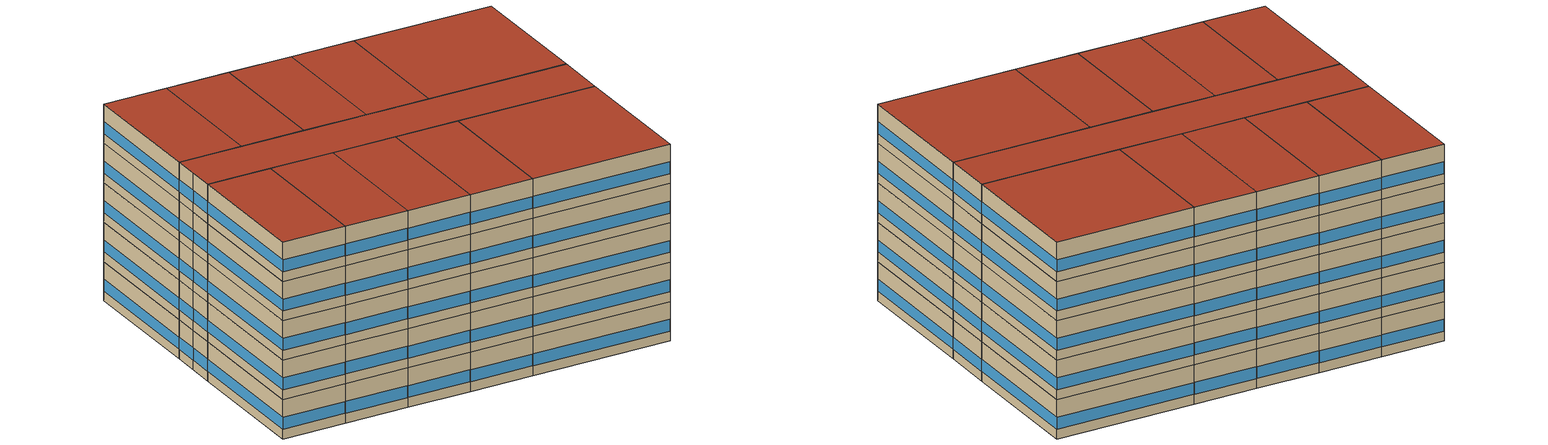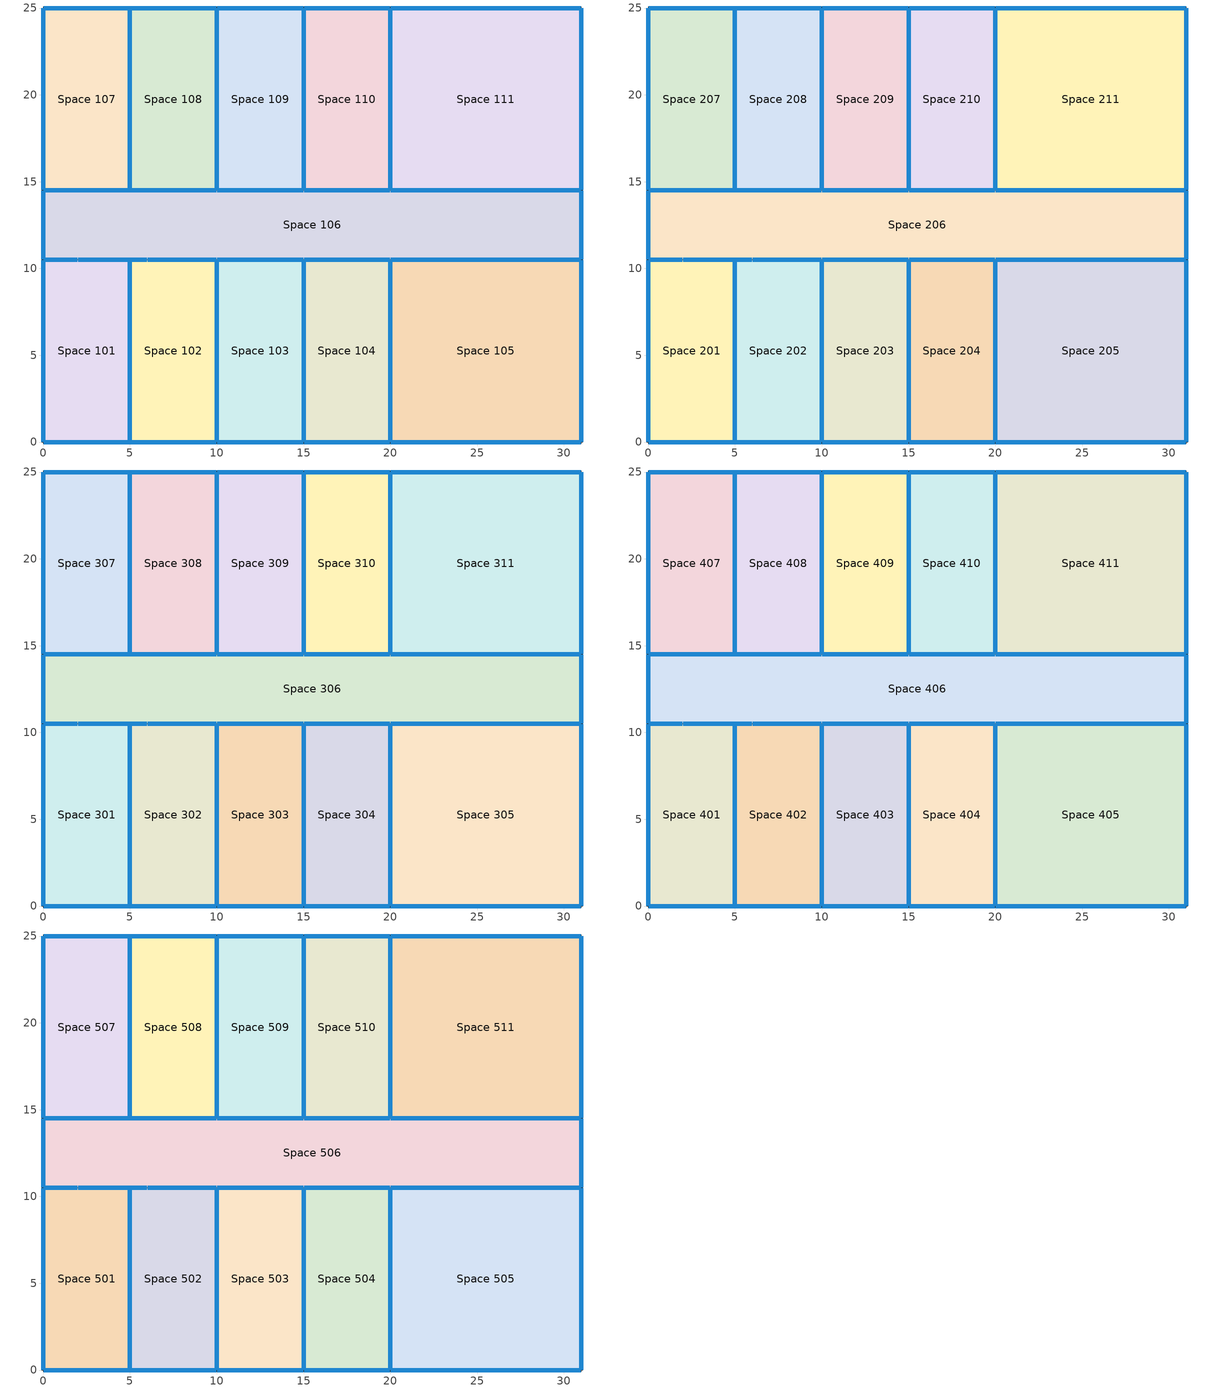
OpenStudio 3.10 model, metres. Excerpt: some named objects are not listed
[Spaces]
Space 101
 floor ground: 5,10.5 5,0 0,0 0,10.5 z0
 wall outside: 0,10.5 0,0 5,0 z0:3.05
 wall to Space 106: 5,10.5 2,10.5 0,10.5 z0:3.05
 wall to Space 102: 5,0 5,10.5 z0:3.05
 window: 0,10.47 0,0.03 / 0.03,0 4.97,0 z0.76:1.68
 window inside: 5,0.03 5,10.47 z0.76:1.68; 1.97,10.5 0.03,10.5 z0.76:1.7; 4.97,10.5 2.03,10.5 z0.76:1.69
Space 102
 floor ground: 10,10.5 10,0 5,0 5,10.5 z0
 wall outside: 5,0 10,0 z0:3.05
 wall to Space 106: 10,10.5 6,10.5 5,10.5 z0:3.05
 wall to Space 103: 10,0 10,10.5 z0:3.05
 window: 5.03,0 9.97,0 z0.76:1.68
 window inside: 5.97,10.5 5.03,10.5 z0.76:1.72; 9.97,10.5 6.03,10.5 z0.76:1.69; 10,0.03 10,10.47 z0.76:1.68
Space 103
 floor ground: 15,10.5 15,0 10,0 10,10.5 z0
 wall outside: 10,0 15,0 z0:3.05
 wall to Space 106: 15,10.5 10,10.5 z0:3.05
 wall to Space 104: 15,0 15,10.5 z0:3.05
 window: 10.03,0 14.97,0 z0.76:1.68
 window inside: 14.97,10.5 10.03,10.5 / 15,0.03 15,10.47 z0.76:1.68
Space 104
 floor ground: 20,10.5 20,0 15,0 15,10.5 z0
 wall outside: 15,0 20,0 z0:3.05
 wall to Space 106: 20,10.5 15,10.5 z0:3.05
 wall to Space 105: 20,0 20,10.5 z0:3.05
 window: 15.03,0 19.97,0 z0.76:1.68
 window inside: 19.97,10.5 15.03,10.5 / 20,0.03 20,10.47 z0.76:1.68
Space 105
 floor ground: 31,10.5 31,0 20,0 20,10.5 z0
 wall outside: 20,0 31,0 31,10.5 z0:3.05
 wall to Space 106: 31,10.5 20,10.5 z0:3.05
 window: 31,0.03 31,10.47 / 20.03,0 30.97,0 z0.76:1.68
 window inside: 30.97,10.5 20.03,10.5 z0.76:1.68
Space 106
 floor ground: 31,14.5 31,10.5 0,10.5 0,14.5 z0
 wall outside: 31,10.5 31,14.5 / 0,14.5 0,12.5 0,10.5 z0:3.05
 wall to Space 107: 5,14.5 0,14.5 z0:3.05
 wall to Space 108: 10,14.5 5,14.5 z0:3.05
 wall to Space 109: 15,14.5 10,14.5 z0:3.05
 wall to Space 110: 20,14.5 15,14.5 z0:3.05
 wall to Space 111: 31,14.5 20,14.5 z0:3.05
 window inside: 4.97,14.5 0.03,14.5 / 19.97,14.5 15.03,14.5 / 9.97,14.5 5.03,14.5 / 14.97,14.5 10.03,14.5 / 30.97,14.5 20.03,14.5 z0.76:1.68
 window: 0,12.47 0,10.53 / 0,14.47 0,12.53 z0.76:1.7; 31,10.53 31,14.47 z0.76:1.69
Space 107
 floor ground: 5,25 5,14.5 0,14.5 0,25 z0
 wall outside: 5,25 0,25 0,14.5 z0:3.05
 wall to Space 108: 5,14.5 5,25 z0:3.05
 window inside: 5,14.53 5,24.97 z0.76:1.68
 window: 0,24.97 0,14.53 / 4.97,25 0.03,25 z0.76:1.68
Space 108
 floor ground: 10,25 10,14.5 5,14.5 5,25 z0
 wall outside: 10,25 5,25 z0:3.05
 wall to Space 109: 10,14.5 10,25 z0:3.05
 window inside: 10,14.53 10,24.97 z0.76:1.68
 window: 9.97,25 5.03,25 z0.76:1.68
Space 109
 floor ground: 15,25 15,14.5 10,14.5 10,25 z0
 wall outside: 15,25 10,25 z0:3.05
 wall to Space 110: 15,14.5 15,25 z0:3.05
 window: 14.97,25 10.03,25 z0.76:1.68
 window inside: 15,14.53 15,24.97 z0.76:1.68
Space 110
 floor ground: 20,25 20,14.5 15,14.5 15,25 z0
 wall outside: 20,25 15,25 z0:3.05
 wall to Space 111: 20,14.5 20,25 z0:3.05
 window: 19.97,25 15.03,25 z0.76:1.68
 window inside: 20,14.53 20,24.97 z0.76:1.68
Space 111
 floor ground: 31,25 31,14.5 20,14.5 20,25 z0
 wall outside: 31,14.5 31,25 20,25 z0:3.05
 window: 30.97,25 20.03,25 / 31,14.53 31,24.97 z0.76:1.68
Space 201
 floor to Space 101: 5,10.5 5,0 0,0 0,10.5 z3.05
 wall outside: 0,10.5 0,0 5,0 z3.05:6.1
 wall to Space 206: 5,10.5 2,10.5 0,10.5 z3.05:6.1
 wall to Space 202: 5,0 5,10.5 z3.05:6.1
 window: 0,10.47 0,0.03 / 0.03,0 4.97,0 z3.81:4.73
 window inside: 1.97,10.5 0.03,10.5 z3.81:4.75; 4.97,10.5 2.03,10.5 z3.81:4.74; 5,0.03 5,10.47 z3.81:4.73
Space 202
 floor to Space 102: 10,10.5 10,0 5,0 5,10.5 z3.05
 wall outside: 5,0 10,0 z3.05:6.1
 wall to Space 206: 10,10.5 6,10.5 5,10.5 z3.05:6.1
 wall to Space 203: 10,0 10,10.5 z3.05:6.1
 window inside: 5.97,10.5 5.03,10.5 z3.81:4.77; 9.97,10.5 6.03,10.5 / 10,0.03 10,10.47 z3.81:4.73
 window: 5.03,0 9.97,0 z3.81:4.73
Space 203
 floor to Space 103: 15,10.5 15,0 10,0 10,10.5 z3.05
 wall outside: 10,0 15,0 z3.05:6.1
 wall to Space 206: 15,10.5 10,10.5 z3.05:6.1
 wall to Space 204: 15,0 15,10.5 z3.05:6.1
 window: 10.03,0 14.97,0 z3.81:4.73
 window inside: 15,0.03 15,10.47 / 14.97,10.5 10.03,10.5 z3.81:4.73
Space 204
 floor to Space 104: 20,10.5 20,0 15,0 15,10.5 z3.05
 wall outside: 15,0 20,0 z3.05:6.1
 wall to Space 206: 20,10.5 15,10.5 z3.05:6.1
 wall to Space 205: 20,0 20,10.5 z3.05:6.1
 window: 15.03,0 19.97,0 z3.81:4.73
 window inside: 19.97,10.5 15.03,10.5 / 20,0.03 20,10.47 z3.81:4.73
Space 205
 floor to Space 105: 31,10.5 31,0 20,0 20,10.5 z3.05
 wall outside: 20,0 31,0 31,10.5 z3.05:6.1
 wall to Space 206: 31,10.5 20,10.5 z3.05:6.1
 window: 31,0.03 31,10.47 / 20.03,0 30.97,0 z3.81:4.73
 window inside: 30.97,10.5 20.03,10.5 z3.81:4.73
Space 206
 floor to Space 106: 31,14.5 31,10.5 0,10.5 0,14.5 z3.05
 wall outside: 31,10.5 31,14.5 / 0,14.5 0,12.5 0,10.5 z3.05:6.1
 wall to Space 207: 5,14.5 0,14.5 z3.05:6.1
 wall to Space 208: 10,14.5 5,14.5 z3.05:6.1
 wall to Space 209: 15,14.5 10,14.5 z3.05:6.1
 wall to Space 210: 20,14.5 15,14.5 z3.05:6.1
 wall to Space 211: 31,14.5 20,14.5 z3.05:6.1
 window: 31,10.53 31,14.47 z3.81:4.73; 0,12.47 0,10.53 / 0,14.47 0,12.53 z3.81:4.75
 window inside: 4.97,14.5 0.03,14.5 / 9.97,14.5 5.03,14.5 / 14.97,14.5 10.03,14.5 / 19.97,14.5 15.03,14.5 / 30.97,14.5 20.03,14.5 z3.81:4.73
Space 207
 floor to Space 107: 5,25 5,14.5 0,14.5 0,25 z3.05
 wall outside: 5,25 0,25 0,14.5 z3.05:6.1
 wall to Space 208: 5,14.5 5,25 z3.05:6.1
 window inside: 5,14.53 5,24.97 z3.81:4.73
 window: 0,24.97 0,14.53 / 4.97,25 0.03,25 z3.81:4.73
Space 208
 floor to Space 108: 10,25 10,14.5 5,14.5 5,25 z3.05
 wall outside: 10,25 5,25 z3.05:6.1
 wall to Space 209: 10,14.5 10,25 z3.05:6.1
 window: 9.97,25 5.03,25 z3.81:4.73
 window inside: 10,14.53 10,24.97 z3.81:4.73
Space 209
 floor to Space 109: 15,25 15,14.5 10,14.5 10,25 z3.05
 wall outside: 15,25 10,25 z3.05:6.1
 wall to Space 210: 15,14.5 15,25 z3.05:6.1
 window: 14.97,25 10.03,25 z3.81:4.73
 window inside: 15,14.53 15,24.97 z3.81:4.73
Space 210
 floor to Space 110: 20,25 20,14.5 15,14.5 15,25 z3.05
 wall outside: 20,25 15,25 z3.05:6.1
 wall to Space 211: 20,14.5 20,25 z3.05:6.1
 window: 19.97,25 15.03,25 z3.81:4.73
 window inside: 20,14.53 20,24.97 z3.81:4.73
Space 211
 floor to Space 111: 31,25 31,14.5 20,14.5 20,25 z3.05
 wall outside: 31,14.5 31,25 20,25 z3.05:6.1
 window: 31,14.53 31,24.97 / 30.97,25 20.03,25 z3.81:4.73
Space 301
 floor to Space 201: 5,10.5 5,0 0,0 0,10.5 z6.1
 wall outside: 0,10.5 0,0 5,0 z6.1:9.14
 wall to Space 306: 5,10.5 2,10.5 0,10.5 z6.1:9.14
 wall to Space 302: 5,0 5,10.5 z6.1:9.14
 window inside: 5,0.03 5,10.47 z6.86:7.77; 1.97,10.5 0.03,10.5 / 4.97,10.5 2.03,10.5 z6.86:7.79
 window: 0,10.47 0,0.03 z6.86:7.77; 0.03,0 4.97,0 z6.86:7.78
Space 302
 floor to Space 202: 10,10.5 10,0 5,0 5,10.5 z6.1
 wall outside: 5,0 10,0 z6.1:9.14
 wall to Space 306: 10,10.5 6,10.5 5,10.5 z6.1:9.14
 wall to Space 303: 10,0 10,10.5 z6.1:9.14
 window inside: 5.97,10.5 5.03,10.5 z6.86:7.82; 9.97,10.5 6.03,10.5 z6.86:7.78; 10,0.03 10,10.47 z6.86:7.77
 window: 5.03,0 9.97,0 z6.86:7.78
Space 303
 floor to Space 203: 15,10.5 15,0 10,0 10,10.5 z6.1
 wall outside: 10,0 15,0 z6.1:9.14
 wall to Space 306: 15,10.5 10,10.5 z6.1:9.14
 wall to Space 304: 15,0 15,10.5 z6.1:9.14
 window: 10.03,0 14.97,0 z6.86:7.78
 window inside: 14.97,10.5 10.03,10.5 z6.86:7.78; 15,0.03 15,10.47 z6.86:7.77
Space 304
 floor to Space 204: 20,10.5 20,0 15,0 15,10.5 z6.1
 wall outside: 15,0 20,0 z6.1:9.14
 wall to Space 306: 20,10.5 15,10.5 z6.1:9.14
 wall to Space 305: 20,0 20,10.5 z6.1:9.14
 window inside: 20,0.03 20,10.47 z6.86:7.77; 19.97,10.5 15.03,10.5 z6.86:7.78
 window: 15.03,0 19.97,0 z6.86:7.78
Space 305
 floor to Space 205: 31,10.5 31,0 20,0 20,10.5 z6.1
 wall outside: 20,0 31,0 31,10.5 z6.1:9.14
 wall to Space 306: 31,10.5 20,10.5 z6.1:9.14
 window: 31,0.03 31,10.47 / 20.03,0 30.97,0 z6.86:7.77
 window inside: 30.97,10.5 20.03,10.5 z6.86:7.77
Space 306
 floor to Space 206: 31,14.5 31,10.5 0,10.5 0,14.5 z6.1
 wall outside: 31,10.5 31,14.5 / 0,14.5 0,12.5 0,10.5 z6.1:9.14
 wall to Space 307: 5,14.5 0,14.5 z6.1:9.14
 wall to Space 308: 10,14.5 5,14.5 z6.1:9.14
 wall to Space 309: 15,14.5 10,14.5 z6.1:9.14
 wall to Space 310: 20,14.5 15,14.5 z6.1:9.14
 wall to Space 311: 31,14.5 20,14.5 z6.1:9.14
 window inside: 9.97,14.5 5.03,14.5 / 14.97,14.5 10.03,14.5 / 4.97,14.5 0.03,14.5 / 19.97,14.5 15.03,14.5 z6.86:7.78; 30.97,14.5 20.03,14.5 z6.86:7.77
 window: 0,12.47 0,10.53 / 0,14.47 0,12.53 z6.86:7.79; 31,10.53 31,14.47 z6.86:7.78
Space 307
 floor to Space 207: 5,25 5,14.5 0,14.5 0,25 z6.1
 wall outside: 5,25 0,25 0,14.5 z6.1:9.14
 wall to Space 308: 5,14.5 5,25 z6.1:9.14
 window inside: 5,14.53 5,24.97 z6.86:7.77
 window: 4.97,25 0.03,25 z6.86:7.78; 0,24.97 0,14.53 z6.86:7.77
Space 308
 floor to Space 208: 10,25 10,14.5 5,14.5 5,25 z6.1
 wall outside: 10,25 5,25 z6.1:9.14
 wall to Space 309: 10,14.5 10,25 z6.1:9.14
 window: 9.97,25 5.03,25 z6.86:7.78
 window inside: 10,14.53 10,24.97 z6.86:7.77
Space 309
 floor to Space 209: 15,25 15,14.5 10,14.5 10,25 z6.1
 wall outside: 15,25 10,25 z6.1:9.14
 wall to Space 310: 15,14.5 15,25 z6.1:9.14
 window: 14.97,25 10.03,25 z6.86:7.78
 window inside: 15,14.53 15,24.97 z6.86:7.77
Space 310
 floor to Space 210: 20,25 20,14.5 15,14.5 15,25 z6.1
 wall outside: 20,25 15,25 z6.1:9.14
 wall to Space 311: 20,14.5 20,25 z6.1:9.14
 window: 19.97,25 15.03,25 z6.86:7.78
 window inside: 20,14.53 20,24.97 z6.86:7.77
Space 311
 floor to Space 211: 31,25 31,14.5 20,14.5 20,25 z6.1
 wall outside: 31,14.5 31,25 20,25 z6.1:9.14
 window: 31,14.53 31,24.97 / 30.97,25 20.03,25 z6.86:7.77
Space 401
 floor to Space 301: 5,10.5 5,0 0,0 0,10.5 z9.14
 wall outside: 0,10.5 0,0 5,0 z9.14:12.19
 wall to Space 406: 5,10.5 2,10.5 0,10.5 z9.14:12.19
 wall to Space 402: 5,0 5,10.5 z9.14:12.19
 window inside: 4.97,10.5 2.03,10.5 z9.9:10.83; 1.97,10.5 0.03,10.5 z9.9:10.84; 5,0.03 5,10.47 z9.9:10.82
 window: 0.03,0 4.97,0 z9.9:10.83; 0,10.47 0,0.03 z9.9:10.82
Space 402
 floor to Space 302: 10,10.5 10,0 5,0 5,10.5 z9.14
 wall outside: 5,0 10,0 z9.14:12.19
 wall to Space 406: 10,10.5 6,10.5 5,10.5 z9.14:12.19
 wall to Space 403: 10,0 10,10.5 z9.14:12.19
 window inside: 5.97,10.5 5.03,10.5 z9.9:10.87; 9.97,10.5 6.03,10.5 z9.9:10.83; 10,0.03 10,10.47 z9.9:10.82
 window: 5.03,0 9.97,0 z9.9:10.83
Space 403
 floor to Space 303: 15,10.5 15,0 10,0 10,10.5 z9.14
 wall outside: 10,0 15,0 z9.14:12.19
 wall to Space 406: 15,10.5 10,10.5 z9.14:12.19
 wall to Space 404: 15,0 15,10.5 z9.14:12.19
 window: 10.03,0 14.97,0 z9.9:10.83
 window inside: 14.97,10.5 10.03,10.5 z9.9:10.83; 15,0.03 15,10.47 z9.9:10.82
Space 404
 floor to Space 304: 20,10.5 20,0 15,0 15,10.5 z9.14
 wall outside: 15,0 20,0 z9.14:12.19
 wall to Space 406: 20,10.5 15,10.5 z9.14:12.19
 wall to Space 405: 20,0 20,10.5 z9.14:12.19
 window inside: 20,0.03 20,10.47 z9.9:10.82; 19.97,10.5 15.03,10.5 z9.9:10.83
 window: 15.03,0 19.97,0 z9.9:10.83
Space 405
 floor to Space 305: 31,10.5 31,0 20,0 20,10.5 z9.14
 wall outside: 20,0 31,0 31,10.5 z9.14:12.19
 wall to Space 406: 31,10.5 20,10.5 z9.14:12.19
 window inside: 30.97,10.5 20.03,10.5 z9.9:10.82
 window: 20.03,0 30.97,0 / 31,0.03 31,10.47 z9.9:10.82
Space 406
 floor to Space 306: 31,14.5 31,10.5 0,10.5 0,14.5 z9.14
 wall outside: 31,10.5 31,14.5 / 0,14.5 0,12.5 0,10.5 z9.14:12.19
 wall to Space 407: 5,14.5 0,14.5 z9.14:12.19
 wall to Space 408: 10,14.5 5,14.5 z9.14:12.19
 wall to Space 409: 15,14.5 10,14.5 z9.14:12.19
 wall to Space 410: 20,14.5 15,14.5 z9.14:12.19
 wall to Space 411: 31,14.5 20,14.5 z9.14:12.19
 window inside: 14.97,14.5 10.03,14.5 / 19.97,14.5 15.03,14.5 / 4.97,14.5 0.03,14.5 / 9.97,14.5 5.03,14.5 z9.9:10.83; 30.97,14.5 20.03,14.5 z9.9:10.82
 window: 0,14.47 0,12.53 / 0,12.47 0,10.53 z9.9:10.84; 31,10.53 31,14.47 z9.9:10.83
Space 407
 floor to Space 307: 5,25 5,14.5 0,14.5 0,25 z9.14
 wall outside: 5,25 0,25 0,14.5 z9.14:12.19
 wall to Space 408: 5,14.5 5,25 z9.14:12.19
 window: 0,24.97 0,14.53 z9.9:10.82; 4.97,25 0.03,25 z9.9:10.83
 window inside: 5,14.53 5,24.97 z9.9:10.82
Space 408
 floor to Space 308: 10,25 10,14.5 5,14.5 5,25 z9.14
 wall outside: 10,25 5,25 z9.14:12.19
 wall to Space 409: 10,14.5 10,25 z9.14:12.19
 window: 9.97,25 5.03,25 z9.9:10.83
 window inside: 10,14.53 10,24.97 z9.9:10.82
Space 409
 floor to Space 309: 15,25 15,14.5 10,14.5 10,25 z9.14
 wall outside: 15,25 10,25 z9.14:12.19
 wall to Space 410: 15,14.5 15,25 z9.14:12.19
 window: 14.97,25 10.03,25 z9.9:10.83
 window inside: 15,14.53 15,24.97 z9.9:10.82
Space 410
 floor to Space 310: 20,25 20,14.5 15,14.5 15,25 z9.14
 wall outside: 20,25 15,25 z9.14:12.19
 wall to Space 411: 20,14.5 20,25 z9.14:12.19
 window inside: 20,14.53 20,24.97 z9.9:10.82
 window: 19.97,25 15.03,25 z9.9:10.83
Space 411
 floor to Space 311: 31,25 31,14.5 20,14.5 20,25 z9.14
 wall outside: 31,14.5 31,25 20,25 z9.14:12.19
 window: 30.97,25 20.03,25 / 31,14.53 31,24.97 z9.9:10.82
Space 501
 floor to Space 401: 5,10.5 5,0 0,0 0,10.5 z12.19
 wall outside: 0,10.5 0,0 5,0 z12.19:15.24
 wall to Space 506: 5,10.5 2,10.5 0,10.5 z12.19:15.24
 wall to Space 502: 5,0 5,10.5 z12.19:15.24
 window inside: 4.97,10.5 2.03,10.5 z12.95:13.88; 1.97,10.5 0.03,10.5 z12.95:13.89; 5,0.03 5,10.47 z12.95:13.87
 window: 0,10.47 0,0.03 z12.95:13.87; 0.03,0 4.97,0 z12.95:13.88
 roof outside: 5,0 5,10.5 0,10.5 0,0 z15.24
Space 502
 floor to Space 402: 10,10.5 10,0 5,0 5,10.5 z12.19
 wall outside: 5,0 10,0 z12.19:15.24
 wall to Space 506: 10,10.5 6,10.5 5,10.5 z12.19:15.24
 wall to Space 503: 10,0 10,10.5 z12.19:15.24
 window inside: 10,0.03 10,10.47 z12.95:13.87; 5.97,10.5 5.03,10.5 z12.95:13.92; 9.97,10.5 6.03,10.5 z12.95:13.88
 window: 5.03,0 9.97,0 z12.95:13.88
 roof outside: 10,0 10,10.5 5,10.5 5,0 z15.24
Space 503
 floor to Space 403: 15,10.5 15,0 10,0 10,10.5 z12.19
 wall outside: 10,0 15,0 z12.19:15.24
 wall to Space 506: 15,10.5 10,10.5 z12.19:15.24
 wall to Space 504: 15,0 15,10.5 z12.19:15.24
 window inside: 15,0.03 15,10.47 z12.95:13.87; 14.97,10.5 10.03,10.5 z12.95:13.88
 window: 10.03,0 14.97,0 z12.95:13.88
 roof outside: 15,0 15,10.5 10,10.5 10,0 z15.24
Space 504
 floor to Space 404: 20,10.5 20,0 15,0 15,10.5 z12.19
 wall outside: 15,0 20,0 z12.19:15.24
 wall to Space 506: 20,10.5 15,10.5 z12.19:15.24
 wall to Space 505: 20,0 20,10.5 z12.19:15.24
 window: 15.03,0 19.97,0 z12.95:13.88
 window inside: 20,0.03 20,10.47 z12.95:13.87; 19.97,10.5 15.03,10.5 z12.95:13.88
 roof outside: 20,0 20,10.5 15,10.5 15,0 z15.24
Space 505
 floor to Space 405: 31,10.5 31,0 20,0 20,10.5 z12.19
 wall outside: 20,0 31,0 31,10.5 z12.19:15.24
 wall to Space 506: 31,10.5 20,10.5 z12.19:15.24
 window inside: 30.97,10.5 20.03,10.5 z12.95:13.87
 window: 31,0.03 31,10.47 / 20.03,0 30.97,0 z12.95:13.87
 roof outside: 31,0 31,10.5 20,10.5 20,0 z15.24
Space 506
 floor to Space 406: 31,14.5 31,10.5 0,10.5 0,14.5 z12.19
 wall outside: 31,10.5 31,14.5 / 0,14.5 0,12.5 0,10.5 z12.19:15.24
 wall to Space 507: 5,14.5 0,14.5 z12.19:15.24
 wall to Space 508: 10,14.5 5,14.5 z12.19:15.24
 wall to Space 509: 15,14.5 10,14.5 z12.19:15.24
 wall to Space 510: 20,14.5 15,14.5 z12.19:15.24
 wall to Space 511: 31,14.5 20,14.5 z12.19:15.24
 window: 0,14.47 0,12.53 / 0,12.47 0,10.53 z12.95:13.89; 31,10.53 31,14.47 z12.95:13.88
 window inside: 9.97,14.5 5.03,14.5 / 19.97,14.5 15.03,14.5 / 4.97,14.5 0.03,14.5 / 14.97,14.5 10.03,14.5 z12.95:13.88; 30.97,14.5 20.03,14.5 z12.95:13.87
 roof outside: 31,10.5 31,14.5 0,14.5 0,10.5 z15.24
Space 507
 floor to Space 407: 5,25 5,14.5 0,14.5 0,25 z12.19
 wall outside: 5,25 0,25 0,14.5 z12.19:15.24
 wall to Space 508: 5,14.5 5,25 z12.19:15.24
 window: 0,24.97 0,14.53 z12.95:13.87; 4.97,25 0.03,25 z12.95:13.88
 window inside: 5,14.53 5,24.97 z12.95:13.87
 roof outside: 5,14.5 5,25 0,25 0,14.5 z15.24
Space 508
 floor to Space 408: 10,25 10,14.5 5,14.5 5,25 z12.19
 wall outside: 10,25 5,25 z12.19:15.24
 wall to Space 509: 10,14.5 10,25 z12.19:15.24
 window: 9.97,25 5.03,25 z12.95:13.88
 window inside: 10,14.53 10,24.97 z12.95:13.87
 roof outside: 10,14.5 10,25 5,25 5,14.5 z15.24
Space 509
 floor to Space 409: 15,25 15,14.5 10,14.5 10,25 z12.19
 wall outside: 15,25 10,25 z12.19:15.24
 wall to Space 510: 15,14.5 15,25 z12.19:15.24
 window inside: 15,14.53 15,24.97 z12.95:13.87
 window: 14.97,25 10.03,25 z12.95:13.88
 roof outside: 15,14.5 15,25 10,25 10,14.5 z15.24
Space 510
 floor to Space 410: 20,25 20,14.5 15,14.5 15,25 z12.19
 wall outside: 20,25 15,25 z12.19:15.24
 wall to Space 511: 20,14.5 20,25 z12.19:15.24
 window: 19.97,25 15.03,25 z12.95:13.88
 window inside: 20,14.53 20,24.97 z12.95:13.87
 roof outside: 20,14.5 20,25 15,25 15,14.5 z15.24
Space 511
 floor to Space 411: 31,25 31,14.5 20,14.5 20,25 z12.19
 wall outside: 31,14.5 31,25 20,25 z12.19:15.24
 window: 30.97,25 20.03,25 / 31,14.53 31,24.97 z12.95:13.87
 roof outside: 31,14.5 31,25 20,25 20,14.5 z15.24
[Building]
Building 1
[Site]
Montreal-Trudeau Intl AP: Latitude {deg}=45.4706; Longitude {deg}=-73.7408; Time Zone {hr}=-5; Elevation {m}=36; Keep Site Location Information=No
[ClimateZones]
Climate Zone Institution Name 1=ASHRAE; Climate Zone Document Name 1=ANSI/ASHRAE Standard 169; Climate Zone Document Year 1=2006; Climate Zone Value 1=6A; Climate Zone Institution Name 2=CEC; Climate Zone Document Name 2=California Climate Zone Descriptions; Climate Zone Document Year 2=1995
[SizingPeriod:DesignDay] Daily Dry-Bulb Temperature Range {deltaC}=0; Barometric Pressure {Pa}=100893; Wind Speed {m/s}=3.9; Wind Direction {deg}=260; Sky Clearness=0; Rain Indicator=No; Snow Indicator=No; Day of Month=21; Month=1; Day Type=WinterDesignDay; Daylight Saving Time Indicator=No; Dry-Bulb Temperature Range Modifier Type=DefaultMultipliers; Solar Model Indicator=ASHRAEClearSky
Name | Maximum Dry-Bulb Temperature {C} | Humidity Condition Type | Wetbulb or DewPoint at Maximum Dry-Bulb {C}
Montreal Int'l Ann Htg 99.6% Condns DB | -23.7 | Wetbulb | -23.7
Montreal Int'l Ann Htg 99% Condns DB | -21.1 | Wetbulb | -21.1
Montreal Int'l Ann Hum_n 99.6% Condns DP=>MCDB | -23 | Dewpoint | -30.5
Montreal Int'l Ann Hum_n 99% Condns DP=>MCDB | -20.6 | Dewpoint | -27.9
[Construction]
Typical Interior Partition 4; Typical Interior Door 4: G05 25mm wood 1
Typical Interior Floor: 100mm Normalweight concrete floor, CP02 CARPET PAD 3
Typical Interior Wall: G01 13mm gypsum board, G01 13mm gypsum board
Typical Interior Ceiling: CP02 CARPET PAD 3, 100mm Normalweight concrete floor
Customized Fenestration: u=3.36: Fenestration U=3.32 0.66 1
Typical Insulated Metal Door 2: F08 Metal surface 1, Typical Insulation R-2.17 1
U 0.88 SHGC 0.16 Sgl Ref-A-L Clr 6mm 1: REF A CLEAR LO 6MM 1
Typical Overhead Door 1: Typical Insulation R-2.17 1
Typical Interior Window: Clear 3mm 1
AQ_MURB_2024_MURB  roof 1950 1980 6A: AQNC2024built-up roofing 1
AQ_MURB_2024_MURB  ground 1950 1980 6A 1; AQ_MURB_2024_MURB  ground 1950 1980 6A 2; AQ_MURB_2024_MURB  ground 1950 1980 6A 3: AQNC2024standard concrete, AQNC2024expanded polystyrene type I 5 cm
AQ_MURB_2024_MURB  Wall 1950 1980 6A: Generic Brick, AQNC2024brick (fired clay), AQNC2024expanded polystyrene type I 10 cm, Generic Wall Air Gap, Generic Gypsum Board
[Material] Thermal Absorptance=0.9
Name | Roughness | Thickness {m} | Conductivity {W/m-K} | Density {kg/m3} | Specific Heat {J/kg-K} | Solar Absorptance | Visible Absorptance
G05 25mm wood 1 | MediumSmooth | 0.0254 | 0.15 | 608 | 1630 | 0.5 | 0.5
Generic Brick | MediumRough | 0.1 | 0.9 | 1920 | 790 | 0.65 | 0.65
Generic Wall Air Gap | Smooth | 0.1 | 0.667 | 1.28 | 1000 | 0.7 | 0.7
Generic Gypsum Board | MediumSmooth | 0.0127 | 0.16 | 800 | 1090 | 0.5 | 0.5
100mm Normalweight concrete floor | MediumRough | 0.1016 | 2.31045 | 2322 | 832.557 | 0.7 | 0.7
G01 13mm gypsum board | Smooth | 0.0127 | 0.160031 | 800.001 | 1090.73 | 0.7 | 0.5
F08 Metal surface 1 | Smooth | 0.0008 | 45.28 | 7824 | 500 | 0.7 | 0.7
AQNC2024built-up roofing 1 | MediumRough | 0.1 | 0.162 | 1121 | 1470 | 0.7 | 0.7
AQNC2024expanded polystyrene type I 10 cm | MediumRough | 0.1 | 0.0385 | 15 | 1500 | 0.7 | 0.7
AQNC2024standard concrete | MediumRough | 0.1 | 2.5 | 2400 | 840 | 0.7 | 0.7
AQNC2024expanded polystyrene type I 5 cm | MediumRough | 0.05 | 0.0385 | 15 | 1500 | 0.7 | 0.7
AQNC2024brick (fired clay) | MediumRough | 0.1 | 1.43 | 2400 | 840 | 0.7 | 0.7
[Material:NoMass] Roughness=Smooth; Thermal Absorptance=0.9; Solar Absorptance=0.7
Name | Thermal Resistance {m2-K/W} | Visible Absorptance
CP02 CARPET PAD 3 | 0.21648 | 0.8
Typical Insulation R-2.17 1 | 0.381975 | 0.7
[WindowMaterial:Glazing] Optical Data Type=SpectralAverage; Infrared Transmittance at Normal Incidence=0; Front Side Infrared Hemispherical Emissivity=0.84; Conductivity {W/m-K}=0.9; Dirt Correction Factor for Solar and Visible Transmittance=1; Solar Diffusing=No
Name | Thickness {m} | Solar Transmittance at Normal Incidence | Front Side Solar Reflectance at Normal Incidence | Back Side Solar Reflectance at Normal Incidence | Visible Transmittance at Normal Incidence | Front Side Visible Reflectance at Normal Incidence | Back Side Visible Reflectance at Normal Incidence | Back Side Infrared Hemispherical Emissivity
REF A CLEAR LO 6MM 1 | 0.006 | 0.066 | 0.341 | 0.493 | 0.08 | 0.41 | 0.37 | 0.4
Clear 3mm 1 | 0.003 | 0.837 | 0.075 | 0.075 | 0.898 | 0.081 | 0.081 | 0.84
[WindowMaterial:Blind]
Window Material Blind 1: Slat Width {m}=0.025; Slat Separation {m}=0.01875; Front Side Slat Beam Solar Reflectance=0.5; Back Side Slat Beam Solar Reflectance=0.5; Front Side Slat Diffuse Solar Reflectance=0.5; Back Side Slat Diffuse Solar Reflectance=0.5; Slat Beam Visible Transmittance=0
[WindowMaterial:SimpleGlazingSystem]
Fenestration U=3.32 0.66 1: U-Factor {W/m2-K}=3.32; Solar Heat Gain Coefficient=0.66; Visible Transmittance=0.21
[DefaultConstructionSet]
Zone Pre1980 6A: Default Exterior Surface Constructions=Default Surface Constructions 1694; Default Interior Surface Constructions=Default Surface Constructions 782; Default Ground Contact Surface Constructions=Default Surface Constructions 1695; Default Exterior SubSurface Constructions=Default Sub Surface Constructions 1112; Default Interior SubSurface Constructions=Default Sub Surface Constructions 522; Interior Partition Construction=Typical Interior Partition 4
[DefaultSurfaceConstructions]
Name | Floor Construction | Wall Construction | Roof Ceiling Construction
Default Surface Constructions 1694 | AQ_MURB_2024_MURB  ground 1950 1980 6A 3 | AQ_MURB_2024_MURB  Wall 1950 1980 6A | AQ_MURB_2024_MURB  roof 1950 1980 6A
Default Surface Constructions 782 | Typical Interior Floor | Typical Interior Wall | Typical Interior Ceiling
Default Surface Constructions 1695 | AQ_MURB_2024_MURB  ground 1950 1980 6A 2 | AQ_MURB_2024_MURB  ground 1950 1980 6A 1
[DefaultSubSurfaceConstructions]
Name | Fixed Window Construction | Operable Window Construction | Door Construction | Glass Door Construction | Overhead Door Construction | Tubular Daylight Dome Construction | Tubular Daylight Diffuser Construction
Default Sub Surface Constructions 1112 | Customized Fenestration: u=3.36 | Customized Fenestration: u=3.36 | Typical Insulated Metal Door 2 | U 0.88 SHGC 0.16 Sgl Ref-A-L Clr 6mm 1 | Typical Overhead Door 1 | Typical Interior Window | Typical Interior Window
Default Sub Surface Constructions 522 | Typical Interior Window | Typical Interior Window | Typical Interior Door 4
[DefaultScheduleSet]
Name | Lighting Schedule | Electric Equipment Schedule | Infiltration Schedule | Number of People Schedule | People Activity Level Schedule | Hot Water Equipment Schedule
MidriseApartment Corridor Schedule Set 1 | MidriseApartment Corridor Light 2 | ApartmentMidRise BLDG_ELEVATORS Pre2004 | MidriseApartment Infil 1
MidriseApartment Apartment Schedule Set 5 |  | MURB Appliances and lighting | MidriseApartment Infil 13 | MidriseApartment Apartment Occ 3 | MidriseApartment Activity 3 | MURB hot water equipment schedule
[ThermostatSetpoint:DualSetpoint] Heating Setpoint Temperature Schedule=NECB-G-Thermostat Setpoint-Heating; Cooling Setpoint Temperature Schedule=NECB-G-Thermostat Setpoint-Cooling
Thermostat Setpoint Dual Setpoint 1; Thermostat Setpoint Dual Setpoint 2; Thermostat Setpoint Dual Setpoint 3; Thermostat Setpoint Dual Setpoint 4; Thermostat Setpoint Dual Setpoint 5; Thermostat Setpoint Dual Setpoint 6; Thermostat Setpoint Dual Setpoint 7; Thermostat Setpoint Dual Setpoint 8; Thermostat Setpoint Dual Setpoint 9; Thermostat Setpoint Dual Setpoint 10; Thermostat Setpoint Dual Setpoint 11; Thermostat Setpoint Dual Setpoint 12; Thermostat Setpoint Dual Setpoint 13; Thermostat Setpoint Dual Setpoint 14; Thermostat Setpoint Dual Setpoint 15; Thermostat Setpoint Dual Setpoint 16; Thermostat Setpoint Dual Setpoint 17; Thermostat Setpoint Dual Setpoint 18; Thermostat Setpoint Dual Setpoint 19; Thermostat Setpoint Dual Setpoint 20; Thermostat Setpoint Dual Setpoint 21; Thermostat Setpoint Dual Setpoint 22; Thermostat Setpoint Dual Setpoint 23; Thermostat Setpoint Dual Setpoint 24; Thermostat Setpoint Dual Setpoint 25; Thermostat Setpoint Dual Setpoint 26; Thermostat Setpoint Dual Setpoint 27; Thermostat Setpoint Dual Setpoint 28; Thermostat Setpoint Dual Setpoint 29; Thermostat Setpoint Dual Setpoint 30; Thermostat Setpoint Dual Setpoint 31; Thermostat Setpoint Dual Setpoint 32; Thermostat Setpoint Dual Setpoint 33; Thermostat Setpoint Dual Setpoint 34; Thermostat Setpoint Dual Setpoint 35; Thermostat Setpoint Dual Setpoint 36; Thermostat Setpoint Dual Setpoint 37; Thermostat Setpoint Dual Setpoint 38; Thermostat Setpoint Dual Setpoint 39; Thermostat Setpoint Dual Setpoint 40; Thermostat Setpoint Dual Setpoint 41; Thermostat Setpoint Dual Setpoint 42; Thermostat Setpoint Dual Setpoint 43; Thermostat Setpoint Dual Setpoint 44; Thermostat Setpoint Dual Setpoint 45; Thermostat Setpoint Dual Setpoint 46; Thermostat Setpoint Dual Setpoint 47; Thermostat Setpoint Dual Setpoint 48; Thermostat Setpoint Dual Setpoint 49; Thermostat Setpoint Dual Setpoint 50; Thermostat Setpoint Dual Setpoint 51; Thermostat Setpoint Dual Setpoint 52; Thermostat Setpoint Dual Setpoint 53; Thermostat Setpoint Dual Setpoint 54; Thermostat Setpoint Dual Setpoint 55
[ShadingControl]
Shading Control 1: Shading Type=InteriorBlind; Shading Device Material=Window Material Blind 1; Multiple Surface Control Type=Sequential
[BuildingStory] Nominal Floor to Floor Height {m}=3.048
Name | Nominal Z Coordinate {m}
Building Story 1 | 0
Building Story 2 | 3.048
Building Story 3 | 6.096
Building Story 4 | 9.144
Building Story 5 | 12.192
[Space]
Name | Space Type | Building Story | Thermal Zone
Space 101 | MURB small | Building Story 1 | Thermal Zone 5
Space 102 | MURB small | Building Story 1 | Thermal Zone 3
Space 103 | MURB small | Building Story 1 | Thermal Zone 7
Space 104 | MURB small | Building Story 1 | Thermal Zone 9
Space 105 | MURB lobby | Building Story 1 | Thermal Zone 4
Space 106 | MURB large | Building Story 1 | Thermal Zone 10
Space 107 | MURB small | Building Story 1 | Thermal Zone 2
Space 108 | MURB small | Building Story 1 | Thermal Zone 13
Space 109 | MURB small | Building Story 1 | Thermal Zone 12
Space 110 | MURB small | Building Story 1 | Thermal Zone 15
Space 111 | MURB large | Building Story 1 | Thermal Zone 16
Space 201 | MURB small | Building Story 2 | Thermal Zone 19
Space 202 | MURB small | Building Story 2 | Thermal Zone 20
Space 203 | MURB small | Building Story 2 | Thermal Zone 11
Space 204 | MURB small | Building Story 2 | Thermal Zone 21
Space 205 | MURB lobby | Building Story 2 | Thermal Zone 1
Space 206 | MURB large | Building Story 2 | Thermal Zone 22
Space 207 | MURB small | Building Story 2 | Thermal Zone 24
Space 208 | MURB small | Building Story 2 | Thermal Zone 25
Space 209 | MURB small | Building Story 2 | Thermal Zone 26
Space 210 | MURB small | Building Story 2 | Thermal Zone 27
Space 211 | MURB large | Building Story 2 | Thermal Zone 28
Space 301 | MURB small | Building Story 3 | Thermal Zone 30
Space 302 | MURB small | Building Story 3 | Thermal Zone 31
Space 303 | MURB small | Building Story 3 | Thermal Zone 18
Space 304 | MURB small | Building Story 3 | Thermal Zone 34
Space 305 | MURB lobby | Building Story 3 | Thermal Zone 8
Space 306 | MURB large | Building Story 3 | Thermal Zone 35
Space 307 | MURB small | Building Story 3 | Thermal Zone 36
Space 308 | MURB small | Building Story 3 | Thermal Zone 38
Space 309 | MURB small | Building Story 3 | Thermal Zone 40
Space 310 | MURB small | Building Story 3 | Thermal Zone 29
Space 311 | MURB large | Building Story 3 | Thermal Zone 42
Space 401 | MURB small | Building Story 4 | Thermal Zone 23
Space 402 | MURB small | Building Story 4 | Thermal Zone 44
Space 403 | MURB small | Building Story 4 | Thermal Zone 46
Space 404 | MURB small | Building Story 4 | Thermal Zone 48
Space 405 | MURB large | Building Story 4 | Thermal Zone 50
Space 406 | MURB small | Building Story 4 | Thermal Zone 39
Space 407 | MURB small | Building Story 4 | Thermal Zone 51
Space 408 | MURB small | Building Story 4 | Thermal Zone 14
Space 409 | MURB small | Building Story 4 | Thermal Zone 52
Space 410 | MURB small | Building Story 4 | Thermal Zone 53
Space 411 | MURB small | Building Story 4 | Thermal Zone 6
Space 501 | MURB small | Building Story 5 | Thermal Zone 17
Space 502 | MURB small | Building Story 5 | Thermal Zone 45
Space 503 | MURB small | Building Story 5 | Thermal Zone 49
Space 504 | MURB small | Building Story 5 | Thermal Zone 33
Space 505 | MURB lobby | Building Story 5 | Thermal Zone 54
Space 506 | MURB large | Building Story 5 | Thermal Zone 43
Space 507 | MURB small | Building Story 5 | Thermal Zone 41
Space 508 | MURB small | Building Story 5 | Thermal Zone 47
Space 509 | MURB small | Building Story 5 | Thermal Zone 32
Space 510 | MURB small | Building Story 5 | Thermal Zone 37
Space 511 | MURB large | Building Story 5 | Thermal Zone 55
[ThermalZone] Use Ideal Air Loads=No
Name | Thermostat
Thermal Zone 1 | Thermostat Setpoint Dual Setpoint 1
Thermal Zone 2 | Thermostat Setpoint Dual Setpoint 32
Thermal Zone 3 | Thermostat Setpoint Dual Setpoint 35
Thermal Zone 4 | Thermostat Setpoint Dual Setpoint 34
Thermal Zone 5 | Thermostat Setpoint Dual Setpoint 22
Thermal Zone 6 | Thermostat Setpoint Dual Setpoint 29
Thermal Zone 7 | Thermostat Setpoint Dual Setpoint 31
Thermal Zone 8 | Thermostat Setpoint Dual Setpoint 36
Thermal Zone 9 | Thermostat Setpoint Dual Setpoint 28
Thermal Zone 10 | Thermostat Setpoint Dual Setpoint 33
Thermal Zone 11 | Thermostat Setpoint Dual Setpoint 26
Thermal Zone 12 | Thermostat Setpoint Dual Setpoint 30
Thermal Zone 13 | Thermostat Setpoint Dual Setpoint 27
Thermal Zone 14 | Thermostat Setpoint Dual Setpoint 23
Thermal Zone 15 | Thermostat Setpoint Dual Setpoint 24
Thermal Zone 16 | Thermostat Setpoint Dual Setpoint 25
Thermal Zone 17 | Thermostat Setpoint Dual Setpoint 44
Thermal Zone 18 | Thermostat Setpoint Dual Setpoint 48
Thermal Zone 19 | Thermostat Setpoint Dual Setpoint 46
Thermal Zone 20 | Thermostat Setpoint Dual Setpoint 53
Thermal Zone 21 | Thermostat Setpoint Dual Setpoint 45
Thermal Zone 22 | Thermostat Setpoint Dual Setpoint 54
Thermal Zone 23 | Thermostat Setpoint Dual Setpoint 49
Thermal Zone 24 | Thermostat Setpoint Dual Setpoint 55
Thermal Zone 25 | Thermostat Setpoint Dual Setpoint 50
Thermal Zone 26 | Thermostat Setpoint Dual Setpoint 43
Thermal Zone 27 | Thermostat Setpoint Dual Setpoint 41
Thermal Zone 28 | Thermostat Setpoint Dual Setpoint 37
Thermal Zone 29 | Thermostat Setpoint Dual Setpoint 38
Thermal Zone 30 | Thermostat Setpoint Dual Setpoint 47
Thermal Zone 31 | Thermostat Setpoint Dual Setpoint 51
Thermal Zone 32 | Thermostat Setpoint Dual Setpoint 42
Thermal Zone 33 | Thermostat Setpoint Dual Setpoint 52
Thermal Zone 34 | Thermostat Setpoint Dual Setpoint 39
Thermal Zone 35 | Thermostat Setpoint Dual Setpoint 40
Thermal Zone 36 | Thermostat Setpoint Dual Setpoint 9
Thermal Zone 37 | Thermostat Setpoint Dual Setpoint 15
Thermal Zone 38 | Thermostat Setpoint Dual Setpoint 3
Thermal Zone 39 | Thermostat Setpoint Dual Setpoint 4
Thermal Zone 40 | Thermostat Setpoint Dual Setpoint 20
Thermal Zone 41 | Thermostat Setpoint Dual Setpoint 12
Thermal Zone 42 | Thermostat Setpoint Dual Setpoint 6
Thermal Zone 43 | Thermostat Setpoint Dual Setpoint 7
Thermal Zone 44 | Thermostat Setpoint Dual Setpoint 14
Thermal Zone 45 | Thermostat Setpoint Dual Setpoint 10
Thermal Zone 46 | Thermostat Setpoint Dual Setpoint 13
Thermal Zone 47 | Thermostat Setpoint Dual Setpoint 8
Thermal Zone 48 | Thermostat Setpoint Dual Setpoint 17
Thermal Zone 49 | Thermostat Setpoint Dual Setpoint 16
Thermal Zone 50 | Thermostat Setpoint Dual Setpoint 18
Thermal Zone 51 | Thermostat Setpoint Dual Setpoint 5
Thermal Zone 52 | Thermostat Setpoint Dual Setpoint 2
Thermal Zone 53 | Thermostat Setpoint Dual Setpoint 11
Thermal Zone 54 | Thermostat Setpoint Dual Setpoint 21
Thermal Zone 55 | Thermostat Setpoint Dual Setpoint 19
[Sizing:Zone] Zone Cooling Design Supply Air Temperature Input Method=SupplyAirTemperature; Zone Cooling Design Supply Air Temperature {C}=14; Zone Cooling Design Supply Air Temperature Difference {deltaC}=11.11; Zone Heating Design Supply Air Temperature Input Method=SupplyAirTemperature; Zone Heating Design Supply Air Temperature {C}=40; Zone Heating Design Supply Air Temperature Difference {deltaC}=11.11; Zone Cooling Design Supply Air Humidity Ratio {kg-H2O/kg-air}=0.0085; Zone Heating Design Supply Air Humidity Ratio {kg-H2O/kg-air}=0.008; Cooling Design Air Flow Method=DesignDay; Heating Design Air Flow Method=DesignDay; Account for Dedicated Outdoor Air System=No; Dedicated Outdoor Air System Control Strategy=NeutralSupplyAir; Dedicated Outdoor Air Low Setpoint Temperature for Design {C}=autosize; Dedicated Outdoor Air High Setpoint Temperature for Design {C}=autosize; Zone Load Sizing Method=Sensible Load Only No Latent Load; Zone Latent Cooling Design Supply Air Humidity Ratio Input Method=HumidityRatioDifference; Zone Cooling Design Supply Air Humidity Ratio Difference {kgWater/kgDryAir}=0.005; Zone Latent Heating Design Supply Air Humidity Ratio Input Method=HumidityRatioDifference; Zone Humidification Design Supply Air Humidity Ratio Difference {kgWater/kgDryAir}=0.005; Sizing Option=Coincident
Thermal Zone 1; Thermal Zone 2; Thermal Zone 3; Thermal Zone 4; Thermal Zone 5; Thermal Zone 6; Thermal Zone 7; Thermal Zone 8; Thermal Zone 9; Thermal Zone 10; Thermal Zone 11; Thermal Zone 12; Thermal Zone 13; Thermal Zone 14; Thermal Zone 15; Thermal Zone 16; Thermal Zone 17; Thermal Zone 18; Thermal Zone 19; Thermal Zone 20; Thermal Zone 21; Thermal Zone 22; Thermal Zone 23; Thermal Zone 24; Thermal Zone 25; Thermal Zone 26; Thermal Zone 27; Thermal Zone 28; Thermal Zone 29; Thermal Zone 30; Thermal Zone 31; Thermal Zone 32; Thermal Zone 33; Thermal Zone 34; Thermal Zone 35; Thermal Zone 36; Thermal Zone 37; Thermal Zone 38; Thermal Zone 39; Thermal Zone 40; Thermal Zone 41; Thermal Zone 42; Thermal Zone 43; Thermal Zone 44; Thermal Zone 45; Thermal Zone 46; Thermal Zone 47; Thermal Zone 48; Thermal Zone 49; Thermal Zone 50; Thermal Zone 51; Thermal Zone 52; Thermal Zone 53; Thermal Zone 54; Thermal Zone 55
[Zone equipment]
Thermal Zone 1: Elec Baseboard, Cycling PTAC DX Clg Elec Htg
Thermal Zone 2: Elec Baseboard 31, Cycling PTAC DX Clg Elec Htg 43
Thermal Zone 3: Elec Baseboard 34, Cycling PTAC DX Clg Elec Htg 47
Thermal Zone 4: Elec Baseboard 33, Cycling PTAC DX Clg Elec Htg 53
Thermal Zone 5: Elec Baseboard 21, Cycling PTAC DX Clg Elec Htg 44
Thermal Zone 6: Elec Baseboard 28, Cycling PTAC DX Clg Elec Htg 49
Thermal Zone 7: Elec Baseboard 30, Cycling PTAC DX Clg Elec Htg 45
Thermal Zone 8: Elec Baseboard 35, Cycling PTAC DX Clg Elec Htg 46
Thermal Zone 9: Elec Baseboard 27, Cycling PTAC DX Clg Elec Htg 48
Thermal Zone 10: Elec Baseboard 32, Cycling PTAC DX Clg Elec Htg 50
Thermal Zone 11: Elec Baseboard 25, Cycling PTAC DX Clg Elec Htg 52
Thermal Zone 12: Elec Baseboard 29, Cycling PTAC DX Clg Elec Htg 51
Thermal Zone 13: Elec Baseboard 26, Cycling PTAC DX Clg Elec Htg 54
Thermal Zone 14: Elec Baseboard 22, Cycling PTAC DX Clg Elec Htg 4
Thermal Zone 15: Elec Baseboard 23, Cycling PTAC DX Clg Elec Htg 22
Thermal Zone 16: Elec Baseboard 24, Cycling PTAC DX Clg Elec Htg 12
Thermal Zone 17: Elec Baseboard 43, Cycling PTAC DX Clg Elec Htg 3
Thermal Zone 18: Elec Baseboard 47, Cycling PTAC DX Clg Elec Htg 18
Thermal Zone 19: Elec Baseboard 45, Cycling PTAC DX Clg Elec Htg 27
Thermal Zone 20: Elec Baseboard 52, Cycling PTAC DX Clg Elec Htg 16
Thermal Zone 21: Elec Baseboard 44, Cycling PTAC DX Clg Elec Htg 23
Thermal Zone 22: Elec Baseboard 53, Cycling PTAC DX Clg Elec Htg 1
Thermal Zone 23: Elec Baseboard 48, Cycling PTAC DX Clg Elec Htg 10
Thermal Zone 24: Elec Baseboard 54, Cycling PTAC DX Clg Elec Htg 24
Thermal Zone 25: Elec Baseboard 49, Cycling PTAC DX Clg Elec Htg 2
Thermal Zone 26: Elec Baseboard 42, Cycling PTAC DX Clg Elec Htg 6
Thermal Zone 27: Elec Baseboard 40, Cycling PTAC DX Clg Elec Htg 14
Thermal Zone 28: Elec Baseboard 36, Cycling PTAC DX Clg Elec Htg 17
Thermal Zone 29: Elec Baseboard 37, Cycling PTAC DX Clg Elec Htg 5
Thermal Zone 30: Elec Baseboard 46, Cycling PTAC DX Clg Elec Htg 28
Thermal Zone 31: Elec Baseboard 50, Cycling PTAC DX Clg Elec Htg 25
Thermal Zone 32: Elec Baseboard 41, Cycling PTAC DX Clg Elec Htg 7
Thermal Zone 33: Elec Baseboard 51, Cycling PTAC DX Clg Elec Htg 26
Thermal Zone 34: Elec Baseboard 38, Cycling PTAC DX Clg Elec Htg 11
Thermal Zone 35: Elec Baseboard 39, Cycling PTAC DX Clg Elec Htg 29
[People:Definition]
MidriseApartment Apartment People Definition: Number of People Calculation Method=People/Area; People per Space Floor Area {person/m2}=0.0283091; Fraction Radiant=0.3
[ElectricEquipment:Definition] Design Level Calculation Method=EquipmentLevel
Name | Design Level {W} | Fraction Radiant | Fraction Latent | Fraction Lost
Autres | 740 | 0.2
Chauffeau | 941.6 | 0 | 0.1 | 0.9
Congelateur | 17.45 | 0 | 0.1 | 0.9
Fourcuisiniere | 313 | 0.2 | 0.1 | 0.1
Laveuse | 27.82 | 0.2 | 0 | 0.1
Lavevaisselle | 30.59 | 0.1 | 0.1 | 0.8
Refrigerateur | 116.78 | 0 | 0.1 | 0.9
Secheuse | 276.7 | 0.2 | 0 | 0.8
[SpaceType] Default Construction Set=Zone Pre1980 6A
Name | Default Schedule Set
MURB lobby | MidriseApartment Corridor Schedule Set 1
MURB large; MURB small | MidriseApartment Apartment Schedule Set 5
[People] People Definition=MidriseApartment Apartment People Definition; Multiplier=1
Name | Space or SpaceType
People 1 | MURB large
People 2 | MURB small
[Lights:Definition]
Lights Definition 1: Design Level Calculation Method=LightingLevel; Lighting Level {W}=241.35; Fraction Radiant=0.4; Fraction Visible=0.2
[Lights] Lights Definition=Lights Definition 1; Schedule=Eclairageint; Fraction Replaceable=1
Name | Space or SpaceType
Lights 1 | MURB large
Lights 2 | MURB small
[ElectricEquipment]
Name | Electric Equipment Definition | Space or SpaceType | Schedule
Electric Equipment 1 | Autres | MURB large | Autres
Electric Equipment 3 | Autres | MURB small | Autres
Electric Equipment 5 | Chauffeau | MURB large | Chaufeau
Electric Equipment 6 | Chauffeau | MURB small | Chaufeau
Electric Equipment 7 | Congelateur | MURB large | Congelateur
Electric Equipment 8 | Congelateur | MURB small | Congelateur
Electric Equipment 9 | Fourcuisiniere | MURB large | Fourcuisiniere
Electric Equipment 10 | Fourcuisiniere | MURB small | Fourcuisiniere
Electric Equipment 11 | Laveuse | MURB large | Laveuse
Electric Equipment 12 | Laveuse | MURB small | Laveuse
Electric Equipment 13 | Lavevaisselle | MURB large | Lavevaisselle
Electric Equipment 14 | Lavevaisselle | MURB small | Lavevaisselle
Electric Equipment 15 | Refrigerateur | MURB small | Refrigerateur
Electric Equipment 16 | Refrigerateur | MURB large | Refrigerateur
Electric Equipment 17 | Secheuse | MURB large | Secheuse
Electric Equipment 18 | Secheuse | MURB small | Secheuse
[Exterior:Lights:Definition]
Exterior Lights Definition 1: Design Level {W}=1000
[Exterior:Lights]
Exterior Lights 1: Exterior Lights Definition=Exterior Lights Definition 1; Schedule=Eclairagext
[Schedule:Ruleset]
Name | Default Day Schedule | Summer Design Day Schedule | Winter Design Day Schedule
MURB Appliances and lighting | Medium Office Lighting All Other Days Schedule | Medium Office Lighting Summer Design Day Schedule 1 | Medium Office Lighting Winter Design Day Schedule 1
MURB hot water equipment schedule | Medium Office Hot Water Equipment Default Schedule 1 | Medium Office Hot Water Equipment Summer Design Day Schedule 2 | Medium Office Hot Water Equipment Winter Design Day Schedule 2
MidriseApartment Corridor Light 2 | MidriseApartment Corridor Light Default 1 | MidriseApartment Corridor Light Summer Design Day 2 | MidriseApartment Corridor Light Winter Design Day 2
ApartmentMidRise BLDG_ELEVATORS Pre2004 | ApartmentMidRise BLDG_ELEVATORS Pre2004 Default
MidriseApartment Infil 1 | MidriseApartment Infil Default 1 | MidriseApartment Infil Summer Design Day 1 | MidriseApartment Infil Winter Design Day 1
MidriseApartment Apartment Occ 3 | MidriseApartment Apartment Occ Default | MidriseApartment Apartment Occ Summer Design Day 3 | MidriseApartment Apartment Occ Winter Design Day 3
MidriseApartment Activity 3 | MidriseApartment Activity Default | MidriseApartment Activity Summer Design Day 3 | MidriseApartment Activity Winter Design Day 3
MidriseApartment Infil 13 | MidriseApartment Infil Default | MidriseApartment Infil Summer Design Day 13 | MidriseApartment Infil Winter Design Day 13
NECB-G-Thermostat Setpoint-Cooling | NECB-G-Thermostat Setpoint-Cooling Default
NECB-G-Thermostat Setpoint-Heating | NECB-G-Thermostat Setpoint-Heating Default
[Schedule:Day]
Medium Office Lighting All Other Days Schedule: No, 24, 0, 0.05
Medium Office Lighting Summer Design Day Schedule 1: No, 6, 0, 1, 24, 0, 0
Medium Office Lighting Winter Design Day Schedule 1: No, 24, 0, 0
MURB Friday schedule; MURB Weekday: No, 1, 0, 0.62, 2, 0, 0.555, 3, 0, 0.513, 4, 0, 0.494, 5, 0, 0.48, 6, 0, 0.478, 7, 0, 0.512, 8, 0, 0.58, 9, 0, 0.625, 10, 0, 0.669, 11, 0, 0.704, 12, 0, 0.742, 13, 0, 0.798, 14, 0, 0.788, 15, 0, 0.757, 16, 0, 0.748, 17, 0, 0.783, 18, 0, 0.894, 19, 0, 1, 20, 0, 0.985, 21, 0, 0.947, 22, 0, 0.908, 23, 0, 0.832, 24, 0, 0.718
MURB Weekend schedule: No, 1, 0, 0.617, 2, 0, 0.543, 3, 0, 0.504, 4, 0, 0.475, 5, 0, 0.463, 6, 0, 0.465, 7, 0, 0.483, 8, 0, 0.547, 9, 0, 0.62, 10, 0, 0.684, 11, 0, 0.736, 12, 0, 0.778, 13, 0, 0.824, 14, 0, 0.817, 15, 0, 0.784, 16, 0, 0.776, 17, 0, 0.793, 18, 0, 0.86, 19, 0, 0.909, 20, 0, 0.886, 21, 0, 0.849, 22, 0, 0.821, 23, 0, 0.774, 24, 0, 0.701
Medium Office Hot Water Equipment Default Schedule 1: No, 1, 0, 0.04, 2, 0, 0.04, 3, 0, 0.04, 4, 0, 0.04, 5, 0, 0.04, 6, 0, 0.07, 7, 0, 0.04, 8, 0, 0.04, 9, 0, 0.04, 10, 0, 0.04, 11, 0, 0.04, 12, 0, 0.06, 13, 0, 0.06, 14, 0, 0.09, 15, 0, 0.06, 16, 0, 0.04, 17, 0, 0.04, 18, 0, 0.04, 19, 0, 0.04, 20, 0, 0.04, 21, 0, 0.04, 22, 0, 0.07, 23, 0, 0.04, 24, 0, 0.04
Medium Office Hot Water Equipment Summer Design Day Schedule 2: No, 1, 0, 0.05, 2, 0, 0.05, 3, 0, 0.05, 4, 0, 0.05, 5, 0, 0.05, 6, 0, 0.08, 7, 0, 0.07, 8, 0, 0.19, 9, 0, 0.35, 10, 0, 0.38, 11, 0, 0.39, 12, 0, 0.47, 13, 0, 0.57, 14, 0, 0.54, 15, 0, 0.34, 16, 0, 0.33, 17, 0, 0.44, 18, 0, 0.26, 19, 0, 0.21, 20, 0, 0.15, 21, 0, 0.17, 22, 0, 0.08, 23, 0, 0.05, 24, 0, 0.05
Medium Office Hot Water Equipment Winter Design Day Schedule 2: No, 1, 0, 0.058024, 2, 0, 0.05, 3, 0, 0.05, 4, 0, 0.05, 5, 0, 0.05, 6, 0, 0.08, 7, 0, 0.07, 8, 0, 0.11, 9, 0, 0.15, 10, 0, 0.21, 11, 0, 0.19, 12, 0, 0.23, 13, 0, 0.2, 14, 0, 0.19, 15, 0, 0.15, 16, 0, 0.13, 17, 0, 0.14, 18, 0, 0.0784316, 19, 0, 0.0784316, 20, 0, 0.0784316, 21, 0, 0.0784316, 22, 0, 0.09, 23, 0, 0.05, 24, 0, 0.05
Friday 2: No, 1, 0, 0.37, 2, 0, 0.27, 3, 0, 0.19, 4, 0, 0.16, 5, 0, 0.2, 6, 0, 0.28, 7, 0, 0.53, 8, 0, 0.77, 9, 0, 0.89, 10, 0, 0.83, 11, 0, 0.78, 12, 0, 0.72, 13, 0, 0.71, 14, 0, 0.63, 15, 0, 0.55, 16, 0, 0.57, 17, 0, 0.65, 18, 0, 0.75, 19, 0, 0.82, 20, 0, 0.83, 21, 0, 0.79, 22, 0, 0.78, 23, 0, 0.69, 24, 0, 0.57
Weekday 2: No, 1, 0, 0.321315, 2, 0, 0.234675, 3, 0, 0.18, 4, 0, 0.17, 5, 0, 0.19, 6, 0, 0.3, 7, 0, 0.56, 8, 0, 0.84, 9, 0, 0.88, 10, 0, 0.72, 11, 0, 0.67, 12, 0, 0.64, 13, 0, 0.62, 14, 0, 0.55, 15, 0, 0.5, 16, 0, 0.55, 17, 0, 0.86, 18, 0, 0.97, 19, 0, 1, 20, 0, 0.99, 21, 0, 0.9, 22, 0, 0.74, 23, 0, 0.72, 24, 0, 0.49
Medium Office Hot Water Equipment Weekends 2: No, 1, 0, 0.37, 2, 0, 0.26, 3, 0, 0.2, 4, 0, 0.16, 5, 0, 0.16, 6, 0, 0.2, 7, 0, 0.31, 8, 0, 0.48, 9, 0, 0.73, 10, 0, 0.89, 11, 0, 0.9, 12, 0, 0.91, 13, 0, 0.87, 14, 0, 0.8, 15, 0, 0.72, 16, 0, 0.69, 17, 0, 0.72, 18, 0, 0.8, 19, 0, 0.9, 20, 0, 0.93, 21, 0, 0.89, 22, 0, 0.85, 23, 0, 0.72, 24, 0, 0.53
MidriseApartment Corridor Light Default 1; MidriseApartment Corridor Light Summer Design Day 2; MidriseApartment Corridor Light Winter Design Day 2; MidriseApartment Infil Default 1; MidriseApartment Infil Summer Design Day 1; MidriseApartment Infil Winter Design Day 1; MidriseApartment Infil Default; MidriseApartment Infil Summer Design Day 13; MidriseApartment Infil Winter Design Day 13: No, 24, 0, 1
ApartmentMidRise BLDG_ELEVATORS Pre2004 Default: No, 4, 0, 0.05, 5, 0, 0.1, 6, 0, 0.2, 7, 0, 0.4, 9, 0, 0.5, 10, 0, 0.35, 16, 0, 0.15, 17, 0, 0.35, 19, 0, 0.5, 21, 0, 0.4, 22, 0, 0.3, 23, 0, 0.2, 24, 0, 0.1
MidriseApartment Apartment Occ Default; MidriseApartment Apartment Occ Summer Design Day 3; MidriseApartment Apartment Occ Winter Design Day 3: No, 7, 0, 1, 8, 0, 0.85, 9, 0, 0.39, 16, 0, 0.25, 17, 0, 0.3, 18, 0, 0.52, 21, 0, 0.87, 24, 0, 1
MidriseApartment Activity Default; MidriseApartment Activity Summer Design Day 3; MidriseApartment Activity Winter Design Day 3: No, 24, 0, 120
NECB-G-Thermostat Setpoint-Cooling Default: No, 24, 0, 23
NECB-G-Thermostat Setpoint-Heating Default: No, 24, 0, 21
NECB-G-Thermostat Setpoint-Heating Default 2: No, 1, 0, 18, 7, 0, 18, 9, 0, 21, 17, 0, 21, 22, 0, 21, 24, 0, 18
[Schedule:Rule]
Name | Schedule Ruleset | Rule Order | Day Schedule | Apply Friday | Apply Monday | Apply Tuesday | Apply Wednesday | Apply Thursday | Apply Saturday | Apply Sunday
MURB Friday | MURB Appliances and lighting | 0 | MURB Friday schedule | Yes
MURB Weekday | MURB Appliances and lighting | 1 | MURB Weekday |  | Yes | Yes | Yes | Yes | No
MURB Weekend | MURB Appliances and lighting | 2 | MURB Weekend schedule | No | No | No | No | No | Yes | Yes
Friday 1 | MURB hot water equipment schedule | 0 | Friday 2 | Yes
Schedule Rule 447 | MURB hot water equipment schedule | 1 | Weekday 2 |  | Yes | Yes | Yes | Yes
Weekend 1 | MURB hot water equipment schedule | 2 | Medium Office Hot Water Equipment Weekends 2 |  |  |  |  |  | Yes | Yes
Schedule Rule 46 | NECB-G-Thermostat Setpoint-Heating | 0 | NECB-G-Thermostat Setpoint-Heating Default 2 |  |  |  |  |  | Yes | Yes
